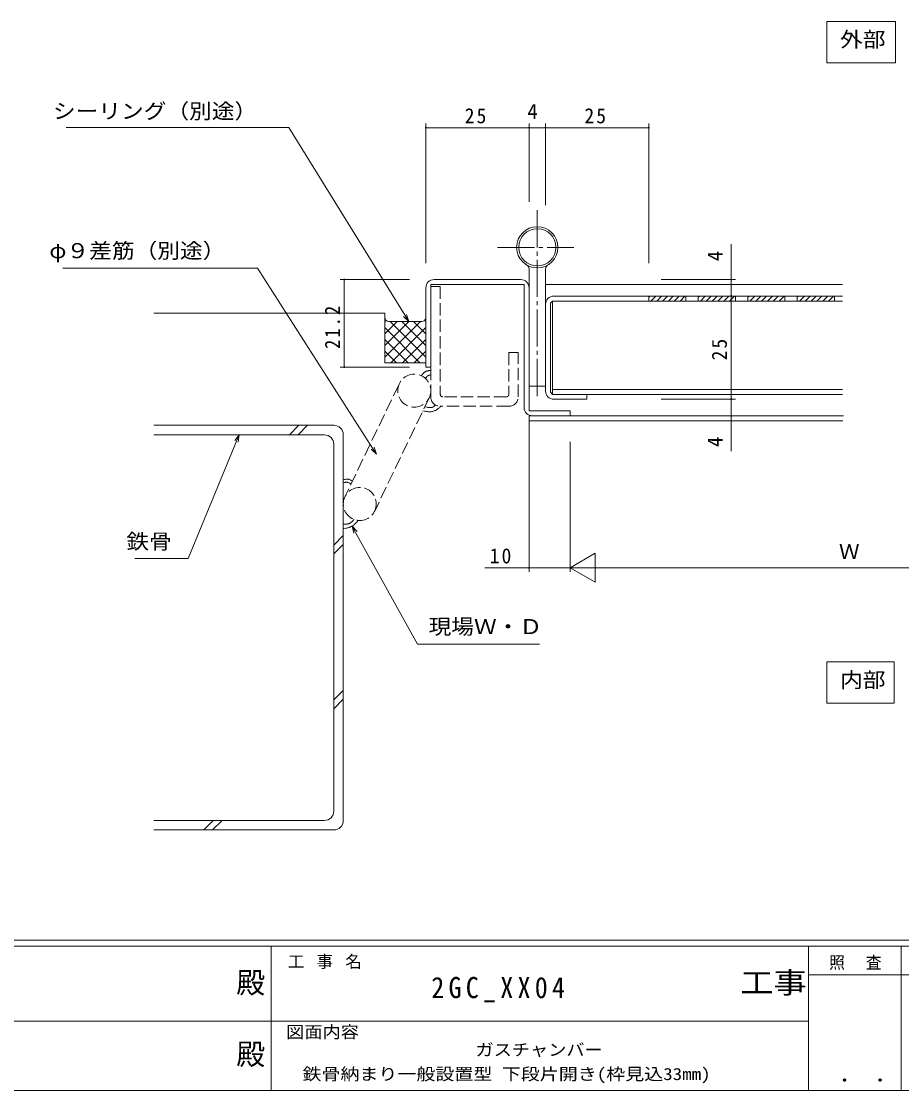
# Model space of a CAD drawing. Units: millimetres on the paper. Extents: x -420 to 373, y -297 to 267.
# Drawn here: x -93.2 to 120, y -297 to -38.1 of the extents above; entities that cross this region are included whole.
import ezdxf
from ezdxf.enums import TextEntityAlignment as Align

# ---------------------------------------------------------------- set-up
doc = ezdxf.new("R2010")
doc.units = ezdxf.units.MM
doc.linetypes.add('CHAIN2', pattern=[12, 9, -1, 1, -1])
doc.linetypes.add('DASHED3', pattern=[4, 3, -1])
for name, color, linetype, lineweight in [('0-1_USER1', 7, 'Continuous', 9), ('0-2_YKK_ZWAK', 3, 'Continuous', 9), ('0-3_YKK_11', 7, 'Continuous', 9), ('0-4_YKK_12', 2, 'Continuous', 9), ('0-5_YSS_K', 3, 'Continuous', 9), ('0-6_YKK_13', 4, 'Continuous', 9), ('0-7_YKK_D', 6, 'Continuous', 9)]:
    doc.layers.add(name, color=color, linetype=linetype, lineweight=lineweight)
doc.styles.add('ＭＳ ゴシック', font='')
doc.styles.get('ＭＳ ゴシック').set_extended_font_data('MS Gothic')

msp = doc.modelspace()

# ---------------------------------------------------------------- linework, layer by layer
at = {"layer": '0-1_USER1'}
for p, q in [((352.3, -260.6), (-417.7, -260.6)), ((314.5, -262), (-417.7, -262)), ((-32.7, -262), (-32.7, -297)), ((97.5, -262), (97.5, -297)), ((119.9, -262), (119.9, -297)), ((165.684, -268.999), (97.5, -268.999)), ((-160.1, -280.199), (-31.3, -280.199)), ((-31.3, -280.199), (97.5, -280.199)), ((-417.7, -297), (314.5, -297))]:
    msp.add_line(p, q, dxfattribs=at)
at = {"layer": '0-2_YKK_ZWAK'}
for p, q in [((101.922, -48.065), (101.922, -38.065)), ((101.922, -38.065), (118.562, -38.065)), ((118.562, -38.065), (118.562, -48.065)), ((118.562, -48.065), (101.922, -48.065)), ((101.922, -203.176), (101.922, -193.176)), ((101.922, -193.176), (118.242, -193.176)), ((118.242, -193.176), (118.242, -203.176)), ((118.242, -203.176), (101.922, -203.176))]:
    msp.add_line(p, q, dxfattribs=at)
at = {"layer": '0-3_YKK_11'}
for p, q in [((6.753, -100.583), (27.753, -100.583)), ((4.753, -121.783), (4.753, -102.583)), ((28.553, -101.783), (5.953, -101.783)), ((5.953, -101.783), (5.953, -121.783)), ((28.553, -130.583), (28.553, -101.783)), ((29.753, -102.583), (29.753, -132.383)), ((34.953, -106.283), (35.453, -105.783)), ((35.453, -105.783), (105.692, -105.783)), ((105.692, -104.583), (35.753, -104.583)), ((58.753, -104.583), (58.753, -105.783)), ((67.753, -105.783), (67.753, -104.583)), ((70.753, -104.583), (70.753, -105.783)), ((79.753, -104.583), (79.753, -105.783)), ((82.753, -105.783), (82.753, -104.583)), ((91.753, -105.783), (91.753, -104.583)), ((94.753, -104.583), (94.753, -105.783)), ((103.753, -104.583), (103.753, -105.783)), ((34.953, -127.883), (34.953, -106.283)), ((5.953, -121.783), (4.753, -121.783)), ((33.753, -126.383), (33.753, -127.583)), ((35.453, -128.383), (34.953, -127.883)), ((43.753, -128.383), (35.453, -128.383)), ((43.753, -129.583), (43.753, -128.383)), ((28.553, -132.144), (28.553, -130.583)), ((35.753, -129.583), (43.753, -129.583)), ((29.753, -132.383), (39.753, -132.383)), ((29.753, -133.583), (29.753, -134.822)), ((39.753, -133.583), (29.753, -133.583)), ((30.219, -133.583), (105.915, -133.583)), ((39.753, -132.383), (39.753, -133.583)), ((105.803, -134.783), (29.728, -134.783))]:
    msp.add_line(p, q, dxfattribs=at)
for centre, start, end in [((6.753, -102.583), 89.99997, 180.00002), ((27.753, -102.583), 0, 89.99997), ((35.753, -106.583), 89.99997, 180.00002), ((35.753, -127.583), 180.00002, 270), ((30.553, -131.583), 180.00002, 270)]:
    msp.add_arc(centre, 2, start, end, dxfattribs=at)
at = {"layer": '0-4_YKK_12'}
for p, q in [((33.793, -101.783), (105.692, -101.783)), ((35.453, -105.783), (35.453, -128.383)), ((35.453, -127.183), (105.692, -127.183)), ((105.692, -128.383), (43.753, -128.383))]:
    msp.add_line(p, q, dxfattribs=at)
at = {"layer": '0-5_YSS_K'}
for p, q in [((-5.208, -108.723), (-61.126, -108.723)), ((-5.208, -108.723), (-5.208, -120.723)), ((-5.208, -110.885), (-5.046, -110.723)), ((-5.208, -113.714), (-2.217, -110.723)), ((-5.208, -116.542), (0.611, -110.723)), ((-5.208, -119.371), (3.44, -110.723)), ((-4.208, -110.723), (3.792, -110.723)), ((-3.895, -110.723), (4.753, -119.371)), ((-1.066, -110.723), (4.753, -116.542)), ((1.762, -110.723), (4.753, -113.714)), ((4.591, -110.723), (4.753, -110.885)), ((-5.208, -112.237), (3.277, -120.723)), ((-3.732, -120.723), (4.753, -112.237)), ((-5.208, -115.066), (0.449, -120.723)), ((-0.903, -120.723), (4.753, -115.066)), ((-5.208, -117.894), (-2.38, -120.723)), ((1.925, -120.723), (4.753, -117.894)), ((-5.208, -120.723), (4.753, -120.723)), ((3.931, -123.492), (3.66, -123.784)), ((4.069, -123.352), (3.931, -123.492)), ((4.21, -123.22), (4.069, -123.352)), ((4.356, -123.096), (4.21, -123.22)), ((4.431, -123.039), (4.356, -123.096)), ((4.507, -122.985), (4.431, -123.039)), ((4.585, -122.935), (4.507, -122.985)), ((4.665, -122.888), (4.585, -122.935)), ((4.747, -122.846), (4.665, -122.888)), ((4.831, -122.808), (4.747, -122.846)), ((4.809, -124.316), (4.898, -124.198)), ((4.96, -122.76), (4.831, -122.808)), ((4.898, -124.198), (4.99, -124.089)), ((5.094, -122.722), (4.96, -122.76)), ((4.99, -124.089), (5.038, -124.038)), ((5.038, -124.038), (5.087, -123.99)), ((5.087, -123.99), (5.138, -123.945)), ((5.231, -122.691), (5.094, -122.722)), ((5.138, -123.945), (5.19, -123.904)), ((5.19, -123.904), (5.244, -123.867)), ((5.372, -122.668), (5.231, -122.691)), ((5.244, -123.867), (5.299, -123.835)), ((5.299, -123.835), (5.357, -123.807)), ((5.357, -123.807), (5.416, -123.784)), ((5.515, -122.649), (5.372, -122.668)), ((5.416, -123.784), (5.478, -123.766)), ((5.478, -123.766), (5.541, -123.754)), ((5.66, -122.636), (5.515, -122.649)), ((5.541, -123.754), (5.606, -123.745)), ((5.606, -123.745), (5.673, -123.741)), ((5.953, -122.616), (5.66, -122.636)), ((5.673, -123.741), (5.742, -123.74)), ((5.742, -123.74), (5.811, -123.742)), ((5.811, -123.742), (5.953, -123.753)), ((4.636, -124.565), (4.809, -124.316)), ((4.636, -131.396), (4.545, -131.338)), ((4.636, -131.396), (4.987, -131.491)), ((4.987, -131.491), (5.161, -131.533)), ((5.161, -131.533), (5.334, -131.568)), ((5.334, -131.568), (5.505, -131.593)), ((5.505, -131.593), (5.59, -131.602)), ((5.59, -131.602), (5.674, -131.607)), ((5.674, -131.607), (5.757, -131.609)), ((5.757, -131.609), (5.84, -131.607)), ((5.84, -131.607), (5.921, -131.601)), ((5.921, -131.601), (6.002, -131.591)), ((6.002, -131.591), (6.077, -131.577)), ((6.077, -131.577), (6.152, -131.559)), ((6.152, -131.559), (6.226, -131.537)), ((6.226, -131.537), (6.299, -131.512)), ((6.299, -131.512), (6.372, -131.483)), ((6.372, -131.483), (6.443, -131.451)), ((6.443, -131.451), (6.585, -131.377)), ((6.585, -131.377), (6.724, -131.293)), ((6.724, -131.293), (6.862, -131.2)), ((6.862, -131.2), (6.997, -131.098)), ((6.997, -131.098), (7.132, -130.991)), ((7.358, -132.106), (7.496, -132.018)), ((7.496, -132.018), (7.632, -131.925)), ((7.632, -131.925), (7.766, -131.826)), ((7.766, -131.826), (7.9, -131.724)), ((7.9, -131.724), (8.033, -131.617)), ((8.033, -131.617), (8.164, -131.506)), ((8.164, -131.506), (8.425, -131.276)), ((4.05, -132.372), (4.048, -132.37)), ((4.05, -132.372), (4.327, -132.429)), ((4.327, -132.429), (4.603, -132.482)), ((4.603, -132.482), (4.877, -132.53)), ((4.877, -132.53), (5.149, -132.568)), ((5.149, -132.568), (5.284, -132.583)), ((5.284, -132.583), (5.417, -132.594)), ((5.417, -132.594), (5.55, -132.602)), ((5.55, -132.602), (5.682, -132.605)), ((5.682, -132.605), (5.813, -132.603)), ((5.813, -132.603), (5.942, -132.597)), ((5.942, -132.597), (6.07, -132.585)), ((6.07, -132.585), (6.197, -132.567)), ((6.197, -132.567), (6.349, -132.537)), ((6.349, -132.537), (6.499, -132.498)), ((6.499, -132.498), (6.647, -132.451)), ((6.647, -132.451), (6.793, -132.396)), ((6.793, -132.396), (6.937, -132.334)), ((6.937, -132.334), (7.079, -132.264)), ((7.079, -132.264), (7.219, -132.188)), ((7.219, -132.188), (7.358, -132.106)), ((-17.547, -135.885), (-61.126, -135.885)), ((-28.304, -138.185), (-26.004, -135.885)), ((-26.181, -138.185), (-23.881, -135.885)), ((-19.847, -138.185), (-61.126, -138.185)), ((-15.247, -138.185), (-15.247, -231.585)), ((-17.547, -140.485), (-17.547, -229.285)), ((-15.19, -149.071), (-14.918, -149.001)), ((-15.19, -149.835), (-14.956, -149.765)), ((-14.956, -149.765), (-14.839, -149.734)), ((-14.918, -149.001), (-14.783, -148.969)), ((-14.839, -149.734), (-14.724, -149.708)), ((-14.783, -148.969), (-14.648, -148.943)), ((-14.724, -149.708), (-14.609, -149.688)), ((-14.648, -148.943), (-14.514, -148.923)), ((-14.609, -149.688), (-14.495, -149.676)), ((-14.514, -148.923), (-14.381, -148.911)), ((-14.495, -149.676), (-14.383, -149.674)), ((-14.383, -149.674), (-14.328, -149.677)), ((-14.381, -148.911), (-14.25, -148.909)), ((-14.328, -149.677), (-14.273, -149.683)), ((-14.273, -149.683), (-14.213, -149.692)), ((-14.25, -148.909), (-14.185, -148.912)), ((-14.213, -149.692), (-14.153, -149.706)), ((-14.185, -148.912), (-14.12, -148.919)), ((-14.153, -149.706), (-14.094, -149.723)), ((-14.12, -148.919), (-14.051, -148.929)), ((-14.094, -149.723), (-14.036, -149.743)), ((-14.051, -148.929), (-13.982, -148.943)), ((-14.036, -149.743), (-13.92, -149.792)), ((-13.982, -148.943), (-13.914, -148.96)), ((-13.92, -149.792), (-13.805, -149.85)), ((-13.914, -148.96), (-13.846, -148.98)), ((-13.846, -148.98), (-13.711, -149.029)), ((-13.805, -149.85), (-13.692, -149.916)), ((-13.711, -149.029), (-13.577, -149.087)), ((-13.692, -149.916), (-13.58, -149.988)), ((-13.58, -149.988), (-13.356, -150.141)), ((-13.577, -149.087), (-13.445, -149.153)), ((-13.445, -149.153), (-13.313, -149.224)), ((-13.313, -149.224), (-13.051, -149.377)), ((-15.279, -159.798), (-14.875, -159.812)), ((-14.875, -159.812), (-14.675, -159.812)), ((-14.675, -159.812), (-14.479, -159.804)), ((-14.479, -159.804), (-14.383, -159.797)), ((-14.383, -159.797), (-14.288, -159.787)), ((-14.288, -159.787), (-14.194, -159.773)), ((-14.194, -159.773), (-14.102, -159.756)), ((-14.102, -159.756), (-14.011, -159.735)), ((-14.011, -159.735), (-13.922, -159.71)), ((-13.922, -159.71), (-13.836, -159.68)), ((-13.836, -159.68), (-13.751, -159.645)), ((-13.751, -159.645), (-13.675, -159.609)), ((-13.675, -159.609), (-13.601, -159.569)), ((-13.609, -160.546), (-13.501, -160.504)), ((-13.601, -159.569), (-13.528, -159.525)), ((-13.528, -159.525), (-13.457, -159.477)), ((-13.501, -160.504), (-13.396, -160.459)), ((-13.457, -159.477), (-13.388, -159.426)), ((-13.396, -160.459), (-13.292, -160.409)), ((-13.388, -159.426), (-13.319, -159.372)), ((-13.319, -159.372), (-13.186, -159.257)), ((-13.292, -160.409), (-13.171, -160.344)), ((-13.186, -159.257), (-13.057, -159.132)), ((-13.171, -160.344), (-13.053, -160.273)), ((-13.057, -159.132), (-12.93, -159.001)), ((-13.053, -160.273), (-12.938, -160.196)), ((-12.938, -160.196), (-12.825, -160.115)), ((-12.93, -159.001), (-12.681, -158.729)), ((-12.825, -160.115), (-12.716, -160.028)), ((-12.716, -160.028), (-12.608, -159.938)), ((-12.608, -159.938), (-12.502, -159.843)), ((-12.502, -159.843), (-12.399, -159.745)), ((-12.399, -159.745), (-12.297, -159.644)), ((-12.297, -159.644), (-12.196, -159.54)), ((-12.196, -159.54), (-11.999, -159.326)), ((-11.999, -159.326), (-11.804, -159.105)), ((-11.804, -159.105), (-11.612, -158.881)), ((-17.547, -164.904), (-15.247, -162.604)), ((-15.126, -160.868), (-14.644, -160.796)), ((-14.644, -160.796), (-14.407, -160.755)), ((-14.407, -160.755), (-14.172, -160.708)), ((-14.172, -160.708), (-13.942, -160.651)), ((-13.942, -160.651), (-13.83, -160.619)), ((-13.83, -160.619), (-13.718, -160.584)), ((-13.718, -160.584), (-13.609, -160.546)), ((-17.547, -167.027), (-15.247, -164.727)), ((-17.547, -202.381), (-15.247, -200.081)), ((-17.547, -204.504), (-15.247, -202.204)), ((-19.847, -231.585), (-61.126, -231.585)), ((-49.051, -233.885), (-46.751, -231.585)), ((-46.928, -233.885), (-44.628, -231.585)), ((-17.547, -233.885), (-61.126, -233.885))]:
    msp.add_line(p, q, dxfattribs=at)
at = {"layer": '0-5_YSS_K', "linetype": 'DASHED3'}
for p, q in [((-15.247, -154.004), (-1.648, -125.759)), ((5.56, -129.229), (-7.643, -156.652))]:
    msp.add_line(p, q, dxfattribs=at)
for centre in [(1.956, -127.494), (-11.247, -154.916)]:
    msp.add_circle(centre, 4, dxfattribs=at)
at = {"layer": '0-5_YSS_K'}
for centre, radius, start, end in [((-4.208, -109.723), 1, 180, 270), ((3.792, -109.723), 1, 270, 344.08093), ((-17.547, -138.185), 2.3, 0, 90), ((-19.847, -140.485), 2.3, 0, 90), ((-19.847, -229.285), 2.3, 270, 0), ((-17.547, -231.585), 2.3, 270, 0)]:
    msp.add_arc(centre, radius, start, end, dxfattribs=at)
at = {"layer": '0-6_YKK_13', "linetype": 'CHAIN2'}
for p, q in [((31.753, -83.809), (31.753, -129.12)), ((22.112, -92.783), (40.601, -92.783))]:
    msp.add_line(p, q, dxfattribs=at)
at = {"layer": '0-6_YKK_13'}
for p, q in [((29.753, -97.979), (29.753, -126.383)), ((33.753, -97.979), (33.753, -126.383)), ((58.753, -104.883), (59.054, -104.583)), ((59.268, -105.783), (60.468, -104.583)), ((60.682, -105.783), (61.882, -104.583)), ((62.097, -105.783), (63.297, -104.583)), ((63.511, -105.783), (64.711, -104.583)), ((64.925, -105.783), (66.125, -104.583)), ((66.339, -105.783), (67.539, -104.583)), ((70.753, -104.883), (71.054, -104.583)), ((71.268, -105.783), (72.468, -104.583)), ((72.682, -105.783), (73.882, -104.583)), ((74.097, -105.783), (75.296, -104.583)), ((75.511, -105.783), (76.711, -104.583)), ((76.925, -105.783), (78.125, -104.583)), ((78.339, -105.783), (79.539, -104.583)), ((82.753, -104.883), (83.054, -104.583)), ((83.268, -105.783), (84.468, -104.583)), ((84.682, -105.783), (85.882, -104.583)), ((86.097, -105.783), (87.296, -104.583)), ((87.511, -105.783), (88.711, -104.583)), ((88.925, -105.783), (90.125, -104.583)), ((90.339, -105.783), (91.539, -104.583)), ((94.753, -104.883), (95.054, -104.583)), ((95.268, -105.783), (96.468, -104.583)), ((96.682, -105.783), (97.882, -104.583)), ((98.097, -105.783), (99.297, -104.583)), ((99.511, -105.783), (100.711, -104.583)), ((100.925, -105.783), (102.125, -104.583)), ((102.339, -105.783), (103.539, -104.583)), ((29.753, -126.383), (33.753, -126.383))]:
    msp.add_line(p, q, dxfattribs=at)
at = {"layer": '0-6_YKK_13', "linetype": 'DASHED3'}
for p, q in [((8.253, -102.283), (5.953, -102.283)), ((5.953, -128.983), (5.953, -102.283)), ((8.253, -102.283), (8.253, -128.383)), ((27.153, -118.283), (24.853, -118.283)), ((24.853, -118.283), (24.853, -128.383)), ((27.153, -128.983), (27.153, -118.283)), ((24.253, -128.983), (8.853, -128.983)), ((24.853, -131.283), (8.253, -131.283))]:
    msp.add_line(p, q, dxfattribs=at)
at = {"layer": '0-6_YKK_13'}
for radius in [5, 4.5]:
    msp.add_circle((31.753, -92.783), radius, dxfattribs=at)
for centre, start, end in [((28.753, -97.979), 0, 59.99998), ((34.753, -97.979), 120, 180)]:
    msp.add_arc(centre, 1, start, end, dxfattribs=at)
at = {"layer": '0-6_YKK_13', "linetype": 'DASHED3'}
for centre, radius, start, end in [((8.253, -128.983), 2.3, 180, 270), ((8.853, -128.383), 0.6, 180, 270), ((24.253, -128.383), 0.6, 270, 0), ((24.853, -128.983), 2.3, 270, 0)]:
    msp.add_arc(centre, radius, start, end, dxfattribs=at)
at = {"layer": '0-7_YKK_D'}
for p, q in [((-28.479, -63.743), (-82.379, -63.743)), ((-0.284, -109.277), (-28.479, -63.743)), ((4.753, -96.583), (4.753, -62.809)), ((4.753, -63.809), (29.753, -63.809)), ((29.753, -81.755), (29.753, -62.809)), ((29.753, -81.755), (29.753, -62.809)), ((29.753, -63.809), (33.753, -63.809)), ((33.753, -81.747), (33.753, -62.809)), ((33.753, -82.58), (33.753, -62.809)), ((33.753, -63.809), (58.753, -63.809)), ((58.753, -96.583), (58.753, -62.809)), ((78.753, -100.583), (78.753, -91.983)), ((-36.003, -97.827), (-83.183, -97.827)), ((-8.138, -141.452), (-36.003, -97.827)), ((0.753, -100.583), (-16.001, -100.583)), ((-15.001, -100.583), (-15.001, -121.783)), ((61.796, -100.583), (79.753, -100.583)), ((78.753, -104.583), (78.753, -100.583)), ((78.753, -129.583), (78.753, -104.583)), ((0.611, -110.723), (-0.671, -109.517)), ((0.611, -110.723), (-0.284, -109.277)), ((0.104, -109.038), (0.611, -110.723)), ((0.753, -121.783), (-16.001, -121.783)), ((61.796, -129.583), (79.753, -129.583)), ((61.796, -129.583), (79.753, -129.583)), ((29.753, -134.383), (29.753, -171.383)), ((61.796, -133.583), (79.753, -133.583)), ((-41.135, -139.756), (-52.846, -168.13)), ((-41.556, -139.583), (-40.486, -138.185)), ((-40.486, -138.185), (-41.135, -139.756)), ((-40.486, -138.185), (-40.714, -139.93)), ((-7.223, -142.885), (-8.138, -141.452)), ((39.753, -139.883), (39.753, -171.383)), ((39.753, -143.377), (39.753, -171.383)), ((-13.123, -160.316), (-12.298, -161.802)), ((-13.123, -160.316), (-11.9, -161.581)), ((-12.696, -162.023), (-13.123, -160.316)), ((-52.846, -168.13), (-65.786, -168.13)), ((39.753, -170.383), (45.816, -166.883)), ((45.816, -173.883), (45.816, -166.883)), ((29.753, -170.383), (19.013, -170.383)), ((39.753, -170.383), (29.753, -170.383)), ((39.753, -170.383), (45.816, -173.883)), ((39.753, -170.383), (51.878, -170.383)), ((46.753, -170.383), (168.753, -170.383))]:
    msp.add_line(p, q, dxfattribs=at)
for points in [[(78.753, -129.583), (78.753, -133.583), (78.753, -142.183)], [(-7.754, -141.207), (-7.223, -142.885), (-8.522, -141.697)], [(-12.298, -161.802), (2.718, -188.865), (32.298, -188.865)]]:
    msp.add_lwpolyline(points, dxfattribs=at)
for centre, start, end in [((4.753, -63.809), 0, 180), ((4.753, -63.809), 180, 0), ((29.753, -63.809), 0, 180), ((29.753, -63.809), 0, 180), ((29.753, -63.809), 180, 0), ((29.753, -63.809), 180, 0), ((33.753, -63.809), 0, 180), ((33.753, -63.809), 0, 180), ((33.753, -63.809), 180, 0), ((33.753, -63.809), 180, 0), ((58.753, -63.809), 0, 180), ((58.753, -63.809), 180, 0), ((-15.001, -100.583), 90, 270), ((-15.001, -100.583), 270, 90), ((78.753, -100.583), 90, 270), ((78.753, -100.583), 270, 90), ((78.753, -104.583), 90, 270), ((78.753, -104.583), 90, 270), ((78.753, -104.583), 270, 90), ((78.753, -104.583), 270, 90), ((-15.001, -121.783), 90, 270), ((-15.001, -121.783), 270, 90), ((78.753, -129.583), 90, 270), ((78.753, -129.583), 90, 270), ((78.753, -129.583), 270, 90), ((78.753, -129.583), 270, 90), ((78.753, -133.583), 90, 270), ((78.753, -133.583), 270, 90), ((29.753, -170.383), 0, 180), ((29.753, -170.383), 180, 0)]:
    msp.add_arc(centre, 0.106, start, end, dxfattribs=at)

# ---------------------------------------------------------------- texts
at = {"layer": '0-1_USER1', "color": 2, "style": 'ＭＳ ゴシック'}
for p in [(-41.182, -274.956), (-41.182, -292.278)]:
    msp.add_text('殿', height=5.132, dxfattribs=at).set_placement(p, align=Align.BOTTOM_LEFT)
at = {"layer": '0-1_USER1', "color": 2, "style": 'ＭＳ ゴシック', "width": 1.15}
msp.add_text('工事', height=5.132, dxfattribs=at).set_placement((80.931, -274.956), align=Align.BOTTOM_LEFT)
at = {"layer": '0-1_USER1', "style": 'ＭＳ ゴシック', "width": 1.1}
msp.add_text('図面内容', height=2.933, dxfattribs=at).set_placement((-29.083, -285.148), align=Align.BOTTOM_LEFT)
at = {"layer": '0-1_USER1', "color": 3, "style": 'ＭＳ ゴシック', "width": 1.15}
msp.add_text(' ． ．', height=3.666, dxfattribs=at).set_placement((101.955, -295.946), align=Align.BOTTOM_LEFT)
at = {"layer": '0-1_USER1', "char_height": 2.933, "attachment_point": 7, "style": 'ＭＳ ゴシック'}
for s, insert in [('\\T1.16;工\\~事\\~名', (-28.688, -267.533)), ('\\T1.17;\\W0.95;照\\~\\~査', (102.489, -267.78))]:
    msp.add_mtext(s, dxfattribs=dict(at, insert=insert))
at = {"layer": '0-2_YKK_ZWAK', "style": 'ＭＳ ゴシック', "width": 1.1}
for s, p in [('外部', (105.122, -45.365)), ('内部', (105.122, -200.475))]:
    msp.add_text(s, height=3.666, dxfattribs=at).set_placement(p, align=Align.BOTTOM_LEFT)
at = {"layer": '0-2_YKK_ZWAK', "color": 7, "style": 'ＭＳ ゴシック'}
for s, width, p in [('ガスチャンバー', 1.1, (16.797, -289.449)), ('鉄骨納まり一般設置型 下段片開き(枠見込33mm)', 1.15, (-25.143, -295.325))]:
    msp.add_text(s, height=2.933, dxfattribs=dict(at, width=width)).set_placement(p, align=Align.BOTTOM_LEFT)
at = {"layer": '0-2_YKK_ZWAK', "color": 2, "insert": (6.072, -275.591), "char_height": 5.132, "attachment_point": 7, "style": 'ＭＳ ゴシック'}
msp.add_mtext('\\T1.33;\\W0.9;2GC_XX04', dxfattribs=at)
at = {"layer": '0-7_YKK_D', "color": 3, "style": 'ＭＳ ゴシック', "width": 1.1}
for s, p in [('シーリング（別途）', (-85.611, -62.728)), ('φ９差筋（別途）', (-86.483, -96.522)), ('鉄骨', (-67.802, -166.947)), ('現場Ｗ・Ｄ', (5.418, -187.56))]:
    msp.add_text(s, height=3.666, dxfattribs=at).set_placement(p, align=Align.BOTTOM_LEFT)
at = {"layer": '0-7_YKK_D', "color": 3, "style": 'ＭＳ ゴシック'}
for s, p in [('4', (29.356, -62.809)), ('Ｗ', (104.842, -169.383))]:
    msp.add_text(s, height=3.666, dxfattribs=at).set_placement(p, align=Align.BOTTOM_LEFT)
for p in [(77.753, -96.13), (77.753, -141.13)]:
    msp.add_text('4', height=3.666, rotation=90, dxfattribs=at).set_placement(p, align=Align.BOTTOM_LEFT)
at = {"layer": '0-7_YKK_D', "color": 3, "char_height": 3.666, "attachment_point": 7, "style": 'ＭＳ ゴシック'}
for s, insert in [('\\T1.21;\\W0.95;25', (14.171, -62.809)), ('\\T1.21;\\W0.95;25', (43.171, -62.809)), ('\\T1.21;\\W0.95;10', (20.232, -169.383))]:
    msp.add_mtext(s, dxfattribs=dict(at, insert=insert))
at = {"layer": '0-7_YKK_D', "color": 3, "char_height": 3.666, "attachment_point": 7, "rotation": 90, "style": 'ＭＳ ゴシック'}
for s, insert in [('\\T1.22;\\W0.9;21.2', (-16.001, -117.396)), ('\\T1.21;\\W0.95;25', (77.753, -120.165))]:
    msp.add_mtext(s, dxfattribs=dict(at, insert=insert))

doc.saveas('drawing.dxf')
